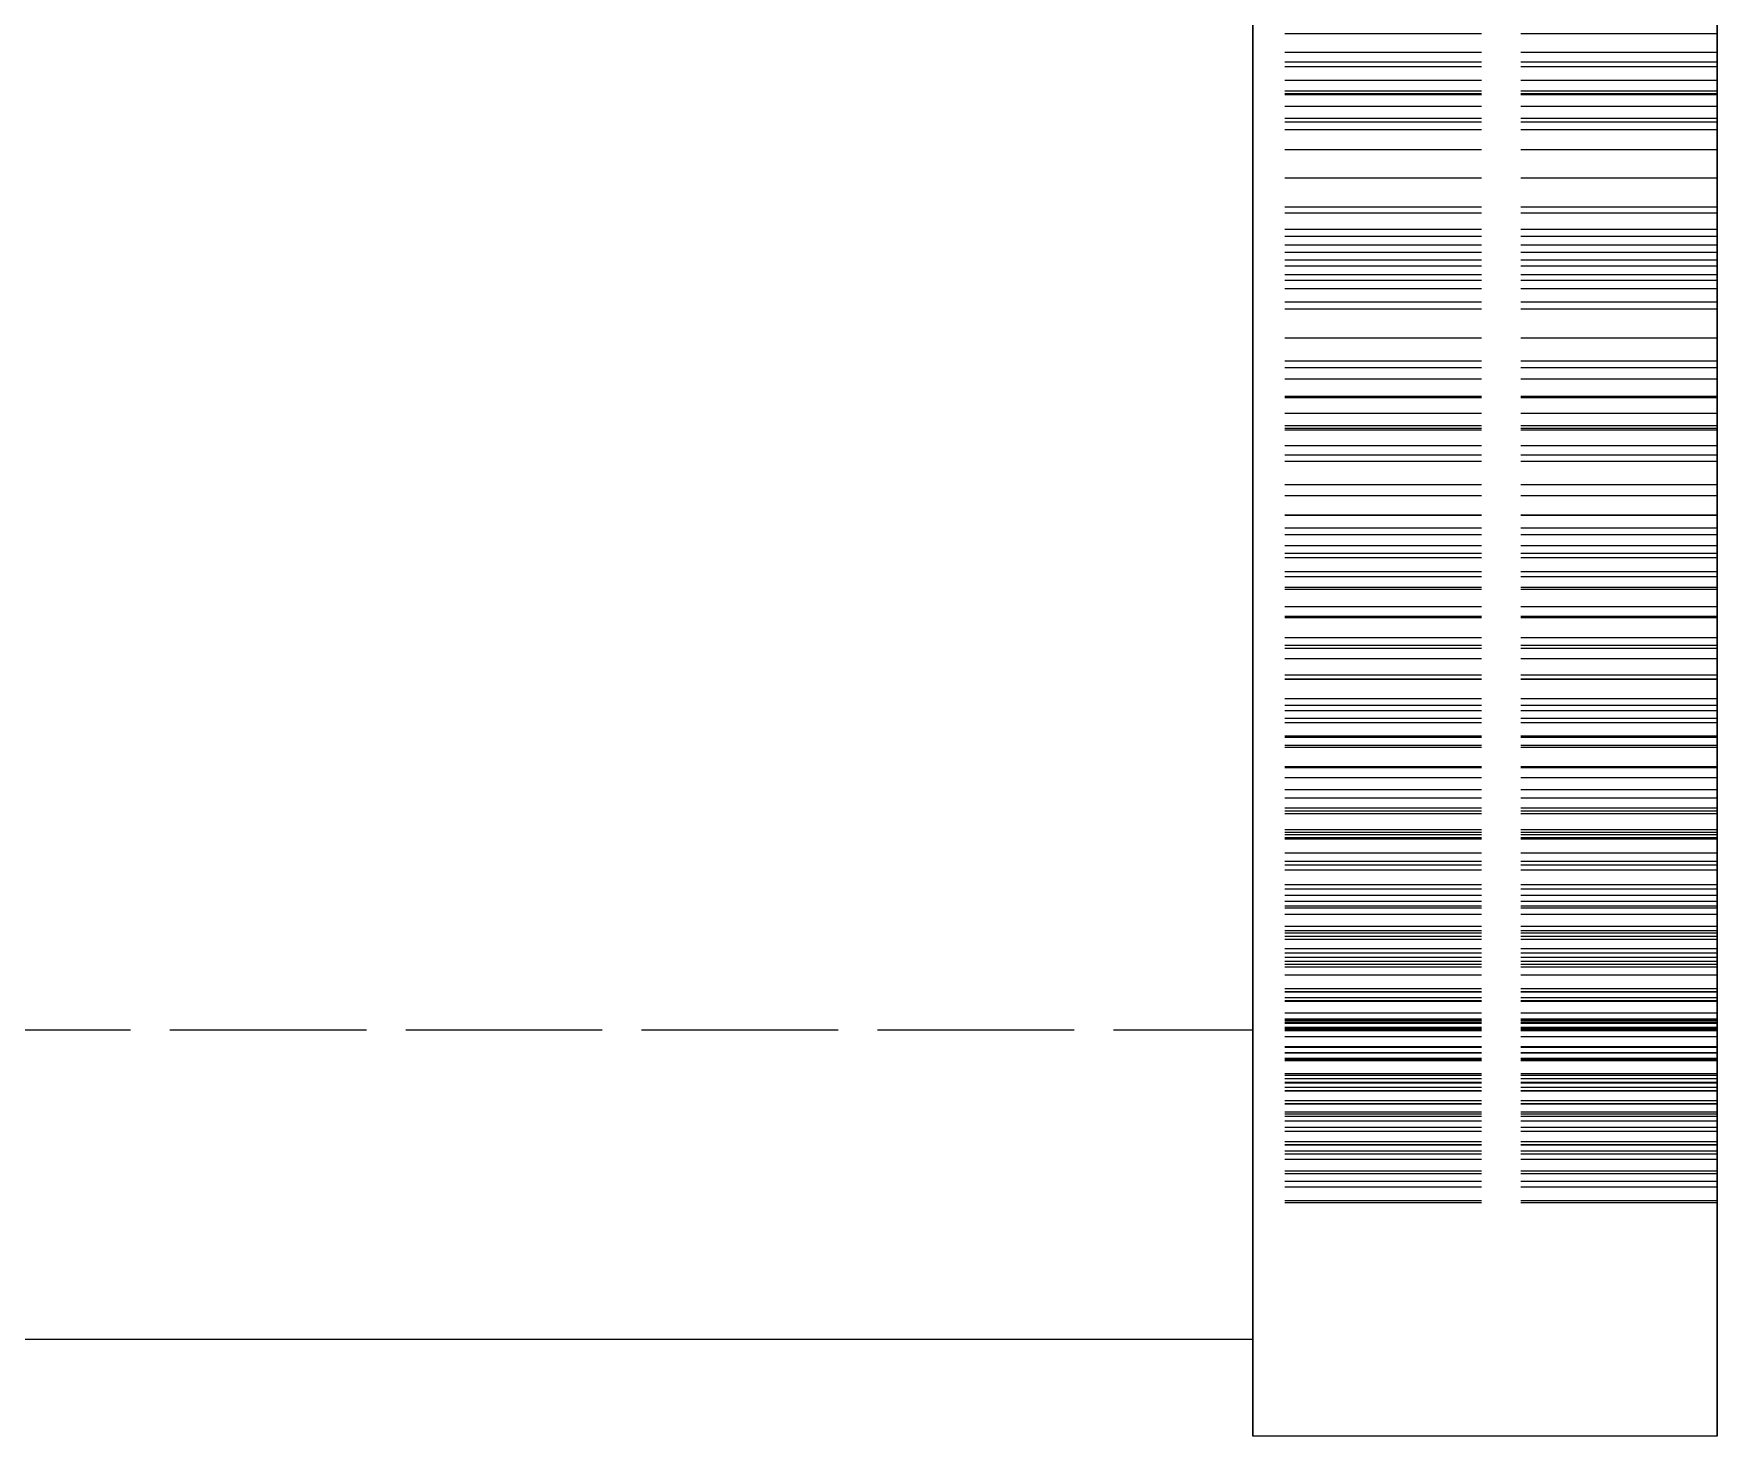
# Model space of a CAD drawing. Header units: millimetres. Extents: x -25 to 127, y -20 to 120.
# Drawn here: x 87.25 to 98.12, y -0.88 to 8.18 of the extents above; entities that cross this region are included whole.
import ezdxf

# ---------------------------------------------------------------- set-up
doc = ezdxf.new("R2010")
doc.units = ezdxf.units.MM
doc.linetypes.add('DASHED', pattern=[1.524, 1.27, -0.254])
doc.layers.add('HIDDEN', color=8, linetype='DASHED')
doc.layers.add('VISIBLE', color=7, linetype='CONTINUOUS')

msp = doc.modelspace()

# ---------------------------------------------------------------- linework, layer by layer
at = {"layer": 'HIDDEN'}
for points in [[(95.125, 17.81349), (95.125, 17.11508), (95.125, 16.41667), (95.125, 15.71825), (95.125, 15.01984), (95.125, 14.32143), (95.125, 13.62302), (95.125, 12.9246), (95.125, 12.22619), (95.125, 11.52778), (95.125, 10.82937), (95.125, 10.13095), (95.125, 9.43254), (95.125, 8.73413), (95.125, 8.03571), (95.125, 7.3373), (95.125, 6.63889), (95.125, 5.94048), (95.125, 5.24206), (95.125, 4.54365), (95.125, 3.84524), (95.125, 3.14683), (95.125, 2.44841), (95.125, 1.75)], [(95.125, 17.27381), (95.125, 16.5119), (95.125, 15.75), (95.125, 14.9881), (95.125, 14.22619), (95.125, 13.46429), (95.125, 12.70238), (95.125, 11.94048), (95.125, 11.17857), (95.125, 10.41667), (95.125, 9.65476), (95.125, 8.89286), (95.125, 8.13095), (95.125, 7.36905), (95.125, 6.60714), (95.125, 5.84524), (95.125, 5.08333), (95.125, 4.32143), (95.125, 3.55952), (95.125, 2.79762), (95.125, 2.03571), (95.125, 1.27381), (95.125, 0.5119), (95.125, -0.25)], [(95.125, -0.25), (95.125, 0.13095), (95.125, 0.5119), (95.125, 0.89286), (95.125, 1.27381), (95.125, 1.65476), (95.125, 2.03571), (95.125, 2.41667), (95.125, 2.79762), (95.125, 3.17857), (95.125, 3.55952), (95.125, 3.94048), (95.125, 4.32143), (95.125, 4.70238), (95.125, 5.08333), (95.125, 5.46429), (95.125, 5.84524), (95.125, 6.22619), (95.125, 6.60714), (95.125, 6.9881), (95.125, 7.36905), (95.125, 7.75), (95.125, 8.13095), (95.125, 8.5119)], [(95.125, 8.50595), (95.125, 7.72421), (95.125, 6.94246), (95.125, 6.16071), (95.125, 5.37897), (95.125, 4.59722), (95.125, 3.81548), (95.125, 3.03373), (95.125, 2.25198), (95.125, 1.47024), (95.125, 0.68849), (95.125, -0.09325), (95.125, -0.875)], [(98.125, 8.50595), (98.125, 7.72421), (98.125, 6.94246), (98.125, 6.16071), (98.125, 5.37897), (98.125, 4.59722), (98.125, 3.81548), (98.125, 3.03373), (98.125, 2.25198), (98.125, 1.47024), (98.125, 0.68849), (98.125, -0.09325), (98.125, -0.875)], [(95.125, 1.75), (95.125, 2.09921), (95.125, 2.44841), (95.125, 2.79762), (95.125, 3.14683), (95.125, 3.49603), (95.125, 3.84524), (95.125, 4.19444), (95.125, 4.54365), (95.125, 4.89286), (95.125, 5.24206), (95.125, 5.59127), (95.125, 5.94048), (95.125, 6.28968), (95.125, 6.63889), (95.125, 6.9881), (95.125, 7.3373), (95.125, 7.68651), (95.125, 8.03571), (95.125, 8.38492)], [(95.125, 8.18309), (95.125, 8.36389)], [(98.125, 8.18309), (98.125, 8.36389)], [(95.125, 8.18309), (95.125, 7.99873)], [(95.125, 7.99873), (95.125, 8.18309)], [(98.125, 8.18309), (95.125, 8.18309)], [(98.125, 8.18309), (98.125, 7.99873)], [(98.125, 7.99873), (98.125, 8.18309)], [(95.125, 7.96898), (95.125, 8.06261)], [(95.125, 8.06261), (95.125, 7.78772)], [(95.125, 7.78772), (95.125, 8.06261)], [(95.125, 8.06261), (95.125, 7.96898)], [(98.125, 8.06261), (95.125, 8.06261)], [(98.125, 8.06261), (95.125, 8.06261)], [(98.125, 7.96898), (98.125, 8.06261)], [(98.125, 8.06261), (98.125, 7.78772)], [(98.125, 7.78772), (98.125, 8.06261)], [(98.125, 8.06261), (98.125, 7.96898)], [(95.125, 7.99873), (95.125, 7.81096)], [(95.125, 7.81096), (95.125, 7.99873)], [(98.125, 7.99873), (95.125, 7.99873)], [(98.125, 7.99873), (95.125, 7.99873)], [(95.125, 7.87967), (95.125, 7.96898)], [(95.125, 7.96898), (95.125, 7.87967)], [(98.125, 7.96898), (95.125, 7.96898)], [(98.125, 7.96898), (95.125, 7.96898)], [(98.125, 7.99873), (98.125, 7.81096)], [(98.125, 7.81096), (98.125, 7.99873)], [(98.125, 7.87967), (98.125, 7.96898)], [(98.125, 7.96898), (98.125, 7.87967)], [(95.125, 7.79447), (95.125, 7.87967)], [(95.125, 7.87967), (95.125, 7.79447)], [(98.125, 7.87967), (95.125, 7.87967)], [(98.125, 7.87967), (95.125, 7.87967)], [(98.125, 7.79447), (98.125, 7.87967)], [(98.125, 7.87967), (98.125, 7.79447)], [(95.125, 7.81096), (95.125, 7.56199)], [(95.125, 7.56199), (95.125, 7.81096)], [(98.125, 7.81096), (95.125, 7.81096)], [(98.125, 7.81096), (95.125, 7.81096)], [(95.125, 7.71321), (95.125, 7.79447)], [(95.125, 7.79447), (95.125, 7.71321)], [(98.125, 7.79447), (95.125, 7.79447)], [(98.125, 7.79447), (95.125, 7.79447)], [(95.125, 7.78772), (95.125, 7.61245)], [(95.125, 7.61245), (95.125, 7.78772)], [(98.125, 7.78772), (95.125, 7.78772)], [(98.125, 7.78772), (95.125, 7.78772)], [(98.125, 7.81096), (98.125, 7.56199)], [(98.125, 7.56199), (98.125, 7.81096)], [(98.125, 7.71321), (98.125, 7.79447)], [(98.125, 7.79447), (98.125, 7.71321)], [(98.125, 7.78772), (98.125, 7.61245)], [(98.125, 7.61245), (98.125, 7.78772)], [(95.125, 7.63575), (95.125, 7.71321)], [(95.125, 7.71321), (95.125, 7.63575)], [(98.125, 7.71321), (95.125, 7.71321)], [(98.125, 7.71321), (95.125, 7.71321)], [(95.125, 7.56199), (95.125, 7.63575)], [(95.125, 7.63575), (95.125, 7.56199)], [(98.125, 7.63575), (95.125, 7.63575)], [(98.125, 7.63575), (95.125, 7.63575)], [(98.125, 7.63575), (98.125, 7.71321)], [(98.125, 7.71321), (98.125, 7.63575)], [(98.125, 7.56199), (98.125, 7.63575)], [(98.125, 7.63575), (98.125, 7.56199)], [(95.125, 7.61245), (95.125, 7.43319)], [(95.125, 7.43319), (95.125, 7.61245)], [(98.125, 7.61245), (95.125, 7.61245)], [(98.125, 7.61245), (95.125, 7.61245)], [(98.125, 7.56199), (95.125, 7.56199)], [(98.125, 7.56199), (95.125, 7.56199)], [(98.125, 7.61245), (98.125, 7.43319)], [(98.125, 7.43319), (98.125, 7.61245)], [(95.125, 7.43319), (95.125, 7.25021)], [(95.125, 7.25021), (95.125, 7.43319)], [(98.125, 7.43319), (95.125, 7.43319)], [(98.125, 7.43319), (95.125, 7.43319)], [(98.125, 7.43319), (98.125, 7.25021)], [(98.125, 7.25021), (98.125, 7.43319)], [(95.125, 7.25021), (95.125, 7.06374)], [(95.125, 7.06374), (95.125, 7.25021)], [(98.125, 7.25021), (95.125, 7.25021)], [(98.125, 7.25021), (95.125, 7.25021)], [(98.125, 7.25021), (98.125, 7.06374)], [(98.125, 7.06374), (98.125, 7.25021)], [(95.125, 7.06374), (95.125, 6.87397)], [(95.125, 6.87397), (95.125, 7.06374)], [(98.125, 7.06374), (95.125, 7.06374)], [(98.125, 7.06374), (95.125, 7.06374)], [(95.125, 6.91948), (95.125, 7.02489)], [(95.125, 7.02489), (95.125, 6.77052)], [(95.125, 6.77052), (95.125, 7.02489)], [(95.125, 7.02489), (95.125, 6.91948)], [(98.125, 7.02489), (95.125, 7.02489)], [(98.125, 7.02489), (95.125, 7.02489)], [(98.125, 7.06374), (98.125, 6.87397)], [(98.125, 6.87397), (98.125, 7.06374)], [(98.125, 6.91948), (98.125, 7.02489)], [(98.125, 7.02489), (98.125, 6.77052)], [(98.125, 6.77052), (98.125, 7.02489)], [(98.125, 7.02489), (98.125, 6.91948)], [(95.125, 6.8181), (95.125, 6.91948)], [(95.125, 6.91948), (95.125, 6.8181)], [(98.125, 6.91948), (95.125, 6.91948)], [(98.125, 6.91948), (95.125, 6.91948)], [(95.125, 6.87397), (95.125, 6.68105)], [(95.125, 6.68105), (95.125, 6.87397)], [(98.125, 6.87397), (95.125, 6.87397)], [(98.125, 6.87397), (95.125, 6.87397)], [(98.125, 6.8181), (98.125, 6.91948)], [(98.125, 6.91948), (98.125, 6.8181)], [(98.125, 6.87397), (98.125, 6.68105)], [(98.125, 6.68105), (98.125, 6.87397)], [(95.125, 6.72054), (95.125, 6.8181)], [(95.125, 6.8181), (95.125, 6.72054)], [(98.125, 6.8181), (95.125, 6.8181)], [(98.125, 6.8181), (95.125, 6.8181)], [(95.125, 6.77052), (95.125, 6.58957)], [(95.125, 6.58957), (95.125, 6.77052)], [(98.125, 6.77052), (95.125, 6.77052)], [(98.125, 6.77052), (95.125, 6.77052)], [(98.125, 6.72054), (98.125, 6.8181)], [(98.125, 6.8181), (98.125, 6.72054)], [(98.125, 6.77052), (98.125, 6.58957)], [(98.125, 6.58957), (98.125, 6.77052)], [(95.125, 6.62665), (95.125, 6.72054)], [(95.125, 6.72054), (95.125, 6.62665)], [(98.125, 6.72054), (95.125, 6.72054)], [(98.125, 6.72054), (95.125, 6.72054)], [(95.125, 6.68105), (95.125, 6.44946)], [(95.125, 6.44946), (95.125, 6.68105)], [(98.125, 6.68105), (95.125, 6.68105)], [(98.125, 6.68105), (95.125, 6.68105)], [(98.125, 6.62665), (98.125, 6.72054)], [(98.125, 6.72054), (98.125, 6.62665)], [(98.125, 6.68105), (98.125, 6.44946)], [(98.125, 6.44946), (98.125, 6.68105)], [(95.125, 6.53632), (95.125, 6.62665)], [(95.125, 6.62665), (95.125, 6.53632)], [(98.125, 6.62665), (95.125, 6.62665)], [(98.125, 6.62665), (95.125, 6.62665)], [(95.125, 6.58957), (95.125, 6.40495)], [(95.125, 6.40495), (95.125, 6.58957)], [(98.125, 6.58957), (95.125, 6.58957)], [(98.125, 6.58957), (95.125, 6.58957)], [(95.125, 6.44946), (95.125, 6.53632)], [(95.125, 6.53632), (95.125, 6.44946)], [(98.125, 6.53632), (95.125, 6.53632)], [(98.125, 6.53632), (95.125, 6.53632)], [(98.125, 6.53632), (98.125, 6.62665)], [(98.125, 6.62665), (98.125, 6.53632)], [(98.125, 6.58957), (98.125, 6.40495)], [(98.125, 6.40495), (98.125, 6.58957)], [(98.125, 6.44946), (98.125, 6.53632)], [(98.125, 6.53632), (98.125, 6.44946)], [(98.125, 6.44946), (95.125, 6.44946)], [(98.125, 6.44946), (95.125, 6.44946)], [(95.125, 6.40495), (95.125, 6.21692)], [(95.125, 6.21692), (95.125, 6.40495)], [(98.125, 6.40495), (95.125, 6.40495)], [(98.125, 6.40495), (95.125, 6.40495)], [(98.125, 6.40495), (98.125, 6.21692)], [(98.125, 6.21692), (98.125, 6.40495)], [(95.125, 6.21692), (95.125, 6.02568)], [(95.125, 6.02568), (95.125, 6.21692)], [(98.125, 6.21692), (95.125, 6.21692)], [(98.125, 6.21692), (95.125, 6.21692)], [(98.125, 6.21692), (98.125, 6.02568)], [(98.125, 6.02568), (98.125, 6.21692)], [(95.125, 5.95197), (95.125, 6.06865)], [(95.125, 6.06865), (95.125, 5.83604)], [(95.125, 5.83604), (95.125, 6.06865)], [(95.125, 6.06865), (95.125, 5.95197)], [(98.125, 6.06865), (95.125, 6.06865)], [(98.125, 6.06865), (95.125, 6.06865)], [(95.125, 6.02568), (95.125, 5.83143)], [(95.125, 5.83143), (95.125, 6.02568)], [(98.125, 6.02568), (95.125, 6.02568)], [(98.125, 6.02568), (95.125, 6.02568)], [(98.125, 5.95197), (98.125, 6.06865)], [(98.125, 6.06865), (98.125, 5.83604)], [(98.125, 5.83604), (98.125, 6.06865)], [(98.125, 6.06865), (98.125, 5.95197)], [(98.125, 6.02568), (98.125, 5.83143)], [(98.125, 5.83143), (98.125, 6.02568)], [(95.125, 5.83901), (95.125, 5.95197)], [(95.125, 5.95197), (95.125, 5.83901)], [(98.125, 5.95197), (95.125, 5.95197)], [(98.125, 5.95197), (95.125, 5.95197)], [(98.125, 5.83901), (98.125, 5.95197)], [(98.125, 5.95197), (98.125, 5.83901)], [(95.125, 5.72957), (95.125, 5.83901)], [(95.125, 5.83901), (95.125, 5.72957)], [(98.125, 5.83901), (95.125, 5.83901)], [(98.125, 5.83901), (95.125, 5.83901)], [(95.125, 5.83604), (95.125, 5.6503)], [(95.125, 5.6503), (95.125, 5.83604)], [(98.125, 5.83604), (95.125, 5.83604)], [(98.125, 5.83604), (95.125, 5.83604)], [(95.125, 5.83143), (95.125, 5.63431)], [(95.125, 5.63431), (95.125, 5.83143)], [(98.125, 5.83143), (95.125, 5.83143)], [(98.125, 5.83143), (95.125, 5.83143)], [(98.125, 5.72957), (98.125, 5.83901)], [(98.125, 5.83901), (98.125, 5.72957)], [(98.125, 5.83604), (98.125, 5.6503)], [(98.125, 5.6503), (98.125, 5.83604)], [(98.125, 5.83143), (98.125, 5.63431)], [(98.125, 5.63431), (98.125, 5.83143)], [(95.125, 5.62352), (95.125, 5.72957)], [(95.125, 5.72957), (95.125, 5.62352)], [(98.125, 5.72957), (95.125, 5.72957)], [(98.125, 5.72957), (95.125, 5.72957)], [(98.125, 5.62352), (98.125, 5.72957)], [(98.125, 5.72957), (98.125, 5.62352)], [(95.125, 5.6503), (95.125, 5.46122)], [(95.125, 5.46122), (95.125, 5.6503)], [(98.125, 5.6503), (95.125, 5.6503)], [(98.125, 5.6503), (95.125, 5.6503)], [(95.125, 5.63431), (95.125, 5.42122)], [(95.125, 5.42122), (95.125, 5.63431)], [(98.125, 5.63431), (95.125, 5.63431)], [(98.125, 5.63431), (95.125, 5.63431)], [(95.125, 5.52076), (95.125, 5.62352)], [(95.125, 5.62352), (95.125, 5.52076)], [(98.125, 5.62352), (95.125, 5.62352)], [(98.125, 5.62352), (95.125, 5.62352)], [(98.125, 5.6503), (98.125, 5.46122)], [(98.125, 5.46122), (98.125, 5.6503)], [(98.125, 5.63431), (98.125, 5.42122)], [(98.125, 5.42122), (98.125, 5.63431)], [(98.125, 5.52076), (98.125, 5.62352)], [(98.125, 5.62352), (98.125, 5.52076)], [(95.125, 5.42122), (95.125, 5.52076)], [(95.125, 5.52076), (95.125, 5.42122)], [(98.125, 5.52076), (95.125, 5.52076)], [(98.125, 5.52076), (95.125, 5.52076)], [(95.125, 5.46122), (95.125, 5.26904)], [(95.125, 5.26904), (95.125, 5.46122)], [(98.125, 5.46122), (95.125, 5.46122)], [(98.125, 5.46122), (95.125, 5.46122)], [(98.125, 5.42122), (98.125, 5.52076)], [(98.125, 5.52076), (98.125, 5.42122)], [(98.125, 5.46122), (98.125, 5.26904)], [(98.125, 5.26904), (98.125, 5.46122)], [(98.125, 5.42122), (95.125, 5.42122)], [(98.125, 5.42122), (95.125, 5.42122)], [(95.125, 5.26904), (95.125, 5.07398)], [(95.125, 5.07398), (95.125, 5.26904)], [(98.125, 5.26904), (95.125, 5.26904)], [(98.125, 5.26904), (95.125, 5.26904)], [(98.125, 5.26904), (98.125, 5.07398)], [(98.125, 5.07398), (98.125, 5.26904)], [(95.125, 5.07118), (95.125, 5.19855)], [(95.125, 5.19855), (95.125, 4.98884)], [(95.125, 4.98884), (95.125, 5.19855)], [(95.125, 5.19855), (95.125, 5.07118)], [(98.125, 5.19855), (95.125, 5.19855)], [(98.125, 5.19855), (95.125, 5.19855)], [(98.125, 5.07118), (98.125, 5.19855)], [(98.125, 5.19855), (98.125, 4.98884)], [(98.125, 4.98884), (98.125, 5.19855)], [(98.125, 5.19855), (98.125, 5.07118)], [(95.125, 5.07398), (95.125, 4.87619)], [(95.125, 4.87619), (95.125, 5.07398)], [(98.125, 5.07398), (95.125, 5.07398)], [(98.125, 5.07398), (95.125, 5.07398)], [(95.125, 4.94718), (95.125, 5.07118)], [(95.125, 5.07118), (95.125, 4.94718)], [(98.125, 5.07118), (95.125, 5.07118)], [(98.125, 5.07118), (95.125, 5.07118)], [(98.125, 5.07398), (98.125, 4.87619)], [(98.125, 4.87619), (98.125, 5.07398)], [(98.125, 4.94718), (98.125, 5.07118)], [(98.125, 5.07118), (98.125, 4.94718)], [(95.125, 4.98884), (95.125, 4.7992)], [(95.125, 4.7992), (95.125, 4.98884)], [(98.125, 4.98884), (95.125, 4.98884)], [(98.125, 4.98884), (95.125, 4.98884)], [(95.125, 4.82639), (95.125, 4.94718)], [(95.125, 4.94718), (95.125, 4.82639)], [(98.125, 4.94718), (95.125, 4.94718)], [(98.125, 4.94718), (95.125, 4.94718)], [(98.125, 4.98884), (98.125, 4.7992)], [(98.125, 4.7992), (98.125, 4.98884)], [(98.125, 4.82639), (98.125, 4.94718)], [(98.125, 4.94718), (98.125, 4.82639)], [(95.125, 4.87619), (95.125, 4.67582)], [(95.125, 4.67582), (95.125, 4.87619)], [(98.125, 4.87619), (95.125, 4.87619)], [(98.125, 4.87619), (95.125, 4.87619)], [(95.125, 4.7087), (95.125, 4.82639)], [(95.125, 4.82639), (95.125, 4.7087)], [(98.125, 4.82639), (95.125, 4.82639)], [(98.125, 4.82639), (95.125, 4.82639)], [(95.125, 4.7992), (95.125, 4.60658)], [(95.125, 4.60658), (95.125, 4.7992)], [(98.125, 4.7992), (95.125, 4.7992)], [(98.125, 4.7992), (95.125, 4.7992)], [(98.125, 4.87619), (98.125, 4.67582)], [(98.125, 4.67582), (98.125, 4.87619)], [(98.125, 4.7087), (98.125, 4.82639)], [(98.125, 4.82639), (98.125, 4.7087)], [(98.125, 4.7992), (98.125, 4.60658)], [(98.125, 4.60658), (98.125, 4.7992)], [(95.125, 4.59402), (95.125, 4.7087)], [(95.125, 4.7087), (95.125, 4.59402)], [(98.125, 4.7087), (95.125, 4.7087)], [(98.125, 4.7087), (95.125, 4.7087)], [(98.125, 4.59402), (98.125, 4.7087)], [(98.125, 4.7087), (98.125, 4.59402)], [(95.125, 4.67582), (95.125, 4.48227)], [(95.125, 4.48227), (95.125, 4.67582)], [(98.125, 4.67582), (95.125, 4.67582)], [(98.125, 4.67582), (95.125, 4.67582)], [(95.125, 4.60658), (95.125, 4.4112)], [(95.125, 4.4112), (95.125, 4.60658)], [(98.125, 4.60658), (95.125, 4.60658)], [(98.125, 4.60658), (95.125, 4.60658)], [(95.125, 4.48227), (95.125, 4.59402)], [(95.125, 4.59402), (95.125, 4.48227)], [(98.125, 4.59402), (95.125, 4.59402)], [(98.125, 4.59402), (95.125, 4.59402)], [(98.125, 4.67582), (98.125, 4.48227)], [(98.125, 4.48227), (98.125, 4.67582)], [(98.125, 4.60658), (98.125, 4.4112)], [(98.125, 4.4112), (98.125, 4.60658)], [(98.125, 4.48227), (98.125, 4.59402)], [(98.125, 4.59402), (98.125, 4.48227)], [(98.125, 4.48227), (95.125, 4.48227)], [(98.125, 4.48227), (95.125, 4.48227)], [(95.125, 4.28139), (95.125, 4.41883)], [(95.125, 4.41883), (95.125, 4.23305)], [(95.125, 4.23305), (95.125, 4.41883)], [(95.125, 4.41883), (95.125, 4.28139)], [(98.125, 4.41883), (95.125, 4.41883)], [(98.125, 4.41883), (95.125, 4.41883)], [(95.125, 4.4112), (95.125, 4.21326)], [(95.125, 4.21326), (95.125, 4.4112)], [(98.125, 4.4112), (95.125, 4.4112)], [(98.125, 4.4112), (95.125, 4.4112)], [(98.125, 4.28139), (98.125, 4.41883)], [(98.125, 4.41883), (98.125, 4.23305)], [(98.125, 4.23305), (98.125, 4.41883)], [(98.125, 4.41883), (98.125, 4.28139)], [(98.125, 4.4112), (98.125, 4.21326)], [(98.125, 4.21326), (98.125, 4.4112)], [(95.125, 4.14696), (95.125, 4.28139)], [(95.125, 4.28139), (95.125, 4.14696)], [(98.125, 4.28139), (95.125, 4.28139)], [(98.125, 4.28139), (95.125, 4.28139)], [(98.125, 4.14696), (98.125, 4.28139)], [(98.125, 4.28139), (98.125, 4.14696)], [(95.125, 4.23305), (95.125, 4.04044)], [(95.125, 4.04044), (95.125, 4.23305)], [(98.125, 4.23305), (95.125, 4.23305)], [(98.125, 4.23305), (95.125, 4.23305)], [(95.125, 4.21326), (95.125, 4.0129)], [(95.125, 4.0129), (95.125, 4.21326)], [(98.125, 4.21326), (95.125, 4.21326)], [(98.125, 4.21326), (95.125, 4.21326)], [(95.125, 4.01541), (95.125, 4.14696)], [(95.125, 4.14696), (95.125, 4.01541)], [(98.125, 4.14696), (95.125, 4.14696)], [(98.125, 4.14696), (95.125, 4.14696)], [(98.125, 4.23305), (98.125, 4.04044)], [(98.125, 4.04044), (98.125, 4.23305)], [(98.125, 4.21326), (98.125, 4.0129)], [(98.125, 4.0129), (98.125, 4.21326)], [(98.125, 4.01541), (98.125, 4.14696)], [(98.125, 4.14696), (98.125, 4.01541)], [(95.125, 4.04044), (95.125, 3.84521)], [(95.125, 3.84521), (95.125, 4.04044)], [(98.125, 4.04044), (95.125, 4.04044)], [(98.125, 4.04044), (95.125, 4.04044)], [(98.125, 4.04044), (98.125, 3.84521)], [(98.125, 3.84521), (98.125, 4.04044)], [(95.125, 3.88665), (95.125, 4.01541)], [(95.125, 4.01541), (95.125, 3.88665)], [(98.125, 4.01541), (95.125, 4.01541)], [(98.125, 4.01541), (95.125, 4.01541)], [(95.125, 4.0129), (95.125, 3.81025)], [(95.125, 3.81025), (95.125, 4.0129)], [(98.125, 4.0129), (95.125, 4.0129)], [(98.125, 4.0129), (95.125, 4.0129)], [(98.125, 3.88665), (98.125, 4.01541)], [(98.125, 4.01541), (98.125, 3.88665)], [(98.125, 4.0129), (98.125, 3.81025)], [(98.125, 3.81025), (98.125, 4.0129)], [(95.125, 3.76059), (95.125, 3.88665)], [(95.125, 3.88665), (95.125, 3.76059)], [(98.125, 3.88665), (95.125, 3.88665)], [(98.125, 3.88665), (95.125, 3.88665)], [(95.125, 3.84521), (95.125, 3.64758)], [(95.125, 3.64758), (95.125, 3.84521)], [(98.125, 3.84521), (95.125, 3.84521)], [(98.125, 3.84521), (95.125, 3.84521)], [(95.125, 3.81025), (95.125, 3.63719)], [(95.125, 3.63719), (95.125, 3.81025)], [(98.125, 3.81025), (95.125, 3.81025)], [(98.125, 3.81025), (95.125, 3.81025)], [(98.125, 3.76059), (98.125, 3.88665)], [(98.125, 3.88665), (98.125, 3.76059)], [(98.125, 3.84521), (98.125, 3.64758)], [(98.125, 3.64758), (98.125, 3.84521)], [(98.125, 3.81025), (98.125, 3.63719)], [(98.125, 3.63719), (98.125, 3.81025)], [(95.125, 3.63719), (95.125, 3.76059)], [(95.125, 3.76059), (95.125, 3.63719)], [(98.125, 3.76059), (95.125, 3.76059)], [(98.125, 3.76059), (95.125, 3.76059)], [(95.125, 3.58644), (95.125, 3.73329)], [(95.125, 3.73329), (95.125, 3.57233)], [(95.125, 3.57233), (95.125, 3.73329)], [(95.125, 3.73329), (95.125, 3.58644)], [(98.125, 3.73329), (95.125, 3.73329)], [(98.125, 3.73329), (95.125, 3.73329)], [(98.125, 3.63719), (98.125, 3.76059)], [(98.125, 3.76059), (98.125, 3.63719)], [(98.125, 3.58644), (98.125, 3.73329)], [(98.125, 3.73329), (98.125, 3.57233)], [(98.125, 3.57233), (98.125, 3.73329)], [(98.125, 3.73329), (98.125, 3.58644)], [(95.125, 3.64758), (95.125, 3.44772)], [(95.125, 3.44772), (95.125, 3.64758)], [(98.125, 3.64758), (95.125, 3.64758)], [(98.125, 3.64758), (95.125, 3.64758)], [(98.125, 3.63719), (95.125, 3.63719)], [(98.125, 3.63719), (95.125, 3.63719)], [(98.125, 3.64758), (98.125, 3.44772)], [(98.125, 3.44772), (98.125, 3.64758)], [(95.125, 3.44224), (95.125, 3.58644)], [(95.125, 3.58644), (95.125, 3.44224)], [(98.125, 3.58644), (95.125, 3.58644)], [(98.125, 3.58644), (95.125, 3.58644)], [(95.125, 3.57233), (95.125, 3.37769)], [(95.125, 3.37769), (95.125, 3.57233)], [(98.125, 3.57233), (95.125, 3.57233)], [(98.125, 3.57233), (95.125, 3.57233)], [(98.125, 3.44224), (98.125, 3.58644)], [(98.125, 3.58644), (98.125, 3.44224)], [(98.125, 3.57233), (98.125, 3.37769)], [(98.125, 3.37769), (98.125, 3.57233)], [(95.125, 3.44772), (95.125, 3.24576)], [(95.125, 3.24576), (95.125, 3.44772)], [(98.125, 3.44772), (95.125, 3.44772)], [(98.125, 3.44772), (95.125, 3.44772)], [(95.125, 3.30058), (95.125, 3.44224)], [(95.125, 3.44224), (95.125, 3.30058)], [(98.125, 3.44224), (95.125, 3.44224)], [(98.125, 3.44224), (95.125, 3.44224)], [(95.125, 3.37769), (95.125, 3.18082)], [(95.125, 3.18082), (95.125, 3.37769)], [(98.125, 3.37769), (95.125, 3.37769)], [(98.125, 3.37769), (95.125, 3.37769)], [(98.125, 3.44772), (98.125, 3.24576)], [(98.125, 3.24576), (98.125, 3.44772)], [(98.125, 3.30058), (98.125, 3.44224)], [(98.125, 3.44224), (98.125, 3.30058)], [(98.125, 3.37769), (98.125, 3.18082)], [(98.125, 3.18082), (98.125, 3.37769)], [(95.125, 3.16137), (95.125, 3.30058)], [(95.125, 3.30058), (95.125, 3.16137)], [(98.125, 3.30058), (95.125, 3.30058)], [(98.125, 3.30058), (95.125, 3.30058)], [(98.125, 3.16137), (98.125, 3.30058)], [(98.125, 3.30058), (98.125, 3.16137)], [(95.125, 3.24576), (95.125, 3.04183)], [(95.125, 3.04183), (95.125, 3.24576)], [(98.125, 3.24576), (95.125, 3.24576)], [(98.125, 3.24576), (95.125, 3.24576)], [(95.125, 3.18082), (95.125, 2.9819)], [(95.125, 2.9819), (95.125, 3.18082)], [(98.125, 3.18082), (95.125, 3.18082)], [(98.125, 3.18082), (95.125, 3.18082)], [(95.125, 3.02456), (95.125, 3.16137)], [(95.125, 3.16137), (95.125, 3.02456)], [(98.125, 3.16137), (95.125, 3.16137)], [(98.125, 3.16137), (95.125, 3.16137)], [(98.125, 3.24576), (98.125, 3.04183)], [(98.125, 3.04183), (98.125, 3.24576)], [(98.125, 3.18082), (98.125, 2.9819)], [(98.125, 2.9819), (98.125, 3.18082)], [(98.125, 3.02456), (98.125, 3.16137)], [(98.125, 3.16137), (98.125, 3.02456)], [(95.125, 2.98973), (95.125, 3.14527)], [(95.125, 3.14527), (95.125, 3.00992)], [(95.125, 3.00992), (95.125, 3.14527)], [(95.125, 3.14527), (95.125, 2.98973)], [(98.125, 3.14527), (95.125, 3.14527)], [(98.125, 3.14527), (95.125, 3.14527)], [(98.125, 2.98973), (98.125, 3.14527)], [(98.125, 3.14527), (98.125, 3.00992)], [(98.125, 3.00992), (98.125, 3.14527)], [(98.125, 3.14527), (98.125, 2.98973)], [(95.125, 3.04183), (95.125, 2.89011)], [(95.125, 2.89011), (95.125, 3.04183)], [(98.125, 3.04183), (95.125, 3.04183)], [(98.125, 3.04183), (95.125, 3.04183)], [(95.125, 2.89011), (95.125, 3.02456)], [(95.125, 3.02456), (95.125, 2.89011)], [(98.125, 3.02456), (95.125, 3.02456)], [(98.125, 3.02456), (95.125, 3.02456)], [(95.125, 3.00992), (95.125, 2.8142)], [(95.125, 2.8142), (95.125, 3.00992)], [(98.125, 3.00992), (95.125, 3.00992)], [(98.125, 3.00992), (95.125, 3.00992)], [(95.125, 2.83646), (95.125, 2.98973)], [(95.125, 2.98973), (95.125, 2.83646)], [(98.125, 2.98973), (95.125, 2.98973)], [(98.125, 2.98973), (95.125, 2.98973)], [(95.125, 2.9819), (95.125, 2.78109)], [(95.125, 2.78109), (95.125, 2.9819)], [(98.125, 2.9819), (95.125, 2.9819)], [(98.125, 2.9819), (95.125, 2.9819)], [(98.125, 3.04183), (98.125, 2.89011)], [(98.125, 2.89011), (98.125, 3.04183)], [(98.125, 2.89011), (98.125, 3.02456)], [(98.125, 3.02456), (98.125, 2.89011)], [(98.125, 3.00992), (98.125, 2.8142)], [(98.125, 2.8142), (98.125, 3.00992)], [(98.125, 2.83646), (98.125, 2.98973)], [(98.125, 2.98973), (98.125, 2.83646)], [(98.125, 2.9819), (98.125, 2.78109)], [(98.125, 2.78109), (98.125, 2.9819)], [(98.125, 2.89011), (95.125, 2.89011)], [(98.125, 2.89011), (95.125, 2.89011)], [(95.125, 2.68537), (95.125, 2.83646)], [(95.125, 2.83646), (95.125, 2.68537)], [(98.125, 2.83646), (95.125, 2.83646)], [(98.125, 2.83646), (95.125, 2.83646)], [(98.125, 2.68537), (98.125, 2.83646)], [(98.125, 2.83646), (98.125, 2.68537)], [(95.125, 2.8142), (95.125, 2.61663)], [(95.125, 2.61663), (95.125, 2.8142)], [(98.125, 2.8142), (95.125, 2.8142)], [(98.125, 2.8142), (95.125, 2.8142)], [(95.125, 2.78109), (95.125, 2.57852)], [(95.125, 2.57852), (95.125, 2.78109)], [(98.125, 2.78109), (95.125, 2.78109)], [(98.125, 2.78109), (95.125, 2.78109)], [(98.125, 2.8142), (98.125, 2.61663)], [(98.125, 2.61663), (98.125, 2.8142)], [(98.125, 2.78109), (98.125, 2.57852)], [(98.125, 2.57852), (98.125, 2.78109)], [(95.125, 2.53639), (95.125, 2.68537)], [(95.125, 2.68537), (95.125, 2.53639)], [(98.125, 2.68537), (95.125, 2.68537)], [(98.125, 2.68537), (95.125, 2.68537)], [(95.125, 2.49417), (95.125, 2.65764)], [(95.125, 2.65764), (95.125, 2.54856)], [(95.125, 2.54856), (95.125, 2.65764)], [(95.125, 2.65764), (95.125, 2.49417)], [(98.125, 2.65764), (95.125, 2.65764)], [(98.125, 2.65764), (95.125, 2.65764)], [(95.125, 2.61663), (95.125, 2.4174)], [(95.125, 2.4174), (95.125, 2.61663)], [(98.125, 2.61663), (95.125, 2.61663)], [(98.125, 2.61663), (95.125, 2.61663)], [(98.125, 2.53639), (98.125, 2.68537)], [(98.125, 2.68537), (98.125, 2.53639)], [(98.125, 2.49417), (98.125, 2.65764)], [(98.125, 2.65764), (98.125, 2.54856)], [(98.125, 2.54856), (98.125, 2.65764)], [(98.125, 2.65764), (98.125, 2.49417)], [(98.125, 2.61663), (98.125, 2.4174)], [(98.125, 2.4174), (98.125, 2.61663)], [(95.125, 2.57852), (95.125, 2.3743)], [(95.125, 2.3743), (95.125, 2.57852)], [(98.125, 2.57852), (95.125, 2.57852)], [(98.125, 2.57852), (95.125, 2.57852)], [(95.125, 2.54856), (95.125, 2.3527)], [(95.125, 2.3527), (95.125, 2.54856)], [(98.125, 2.54856), (95.125, 2.54856)], [(98.125, 2.54856), (95.125, 2.54856)], [(95.125, 2.38949), (95.125, 2.53639)], [(95.125, 2.53639), (95.125, 2.38949)], [(98.125, 2.53639), (95.125, 2.53639)], [(98.125, 2.53639), (95.125, 2.53639)], [(98.125, 2.57852), (98.125, 2.3743)], [(98.125, 2.3743), (98.125, 2.57852)], [(98.125, 2.54856), (98.125, 2.3527)], [(98.125, 2.3527), (98.125, 2.54856)], [(98.125, 2.38949), (98.125, 2.53639)], [(98.125, 2.53639), (98.125, 2.38949)], [(95.125, 2.33257), (95.125, 2.49417)], [(95.125, 2.49417), (95.125, 2.33257)], [(98.125, 2.49417), (95.125, 2.49417)], [(98.125, 2.49417), (95.125, 2.49417)], [(95.125, 2.4174), (95.125, 2.21662)], [(95.125, 2.21662), (95.125, 2.4174)], [(98.125, 2.4174), (95.125, 2.4174)], [(98.125, 2.4174), (95.125, 2.4174)], [(98.125, 2.33257), (98.125, 2.49417)], [(98.125, 2.49417), (98.125, 2.33257)], [(98.125, 2.4174), (98.125, 2.21662)], [(98.125, 2.21662), (98.125, 2.4174)], [(95.125, 2.24465), (95.125, 2.38949)], [(95.125, 2.38949), (95.125, 2.24465)], [(98.125, 2.38949), (95.125, 2.38949)], [(98.125, 2.38949), (95.125, 2.38949)], [(95.125, 2.3743), (95.125, 2.24465)], [(95.125, 2.24465), (95.125, 2.3743)], [(98.125, 2.3743), (95.125, 2.3743)], [(98.125, 2.3743), (95.125, 2.3743)], [(95.125, 2.3527), (95.125, 2.15541)], [(95.125, 2.15541), (95.125, 2.3527)], [(98.125, 2.3527), (95.125, 2.3527)], [(98.125, 2.3527), (95.125, 2.3527)], [(95.125, 2.17278), (95.125, 2.33257)], [(95.125, 2.33257), (95.125, 2.17278)], [(98.125, 2.33257), (95.125, 2.33257)], [(98.125, 2.33257), (95.125, 2.33257)], [(98.125, 2.24465), (98.125, 2.38949)], [(98.125, 2.38949), (98.125, 2.24465)], [(98.125, 2.3743), (98.125, 2.24465)], [(98.125, 2.24465), (98.125, 2.3743)], [(98.125, 2.3527), (98.125, 2.15541)], [(98.125, 2.15541), (98.125, 2.3527)], [(98.125, 2.17278), (98.125, 2.33257)], [(98.125, 2.33257), (98.125, 2.17278)], [(95.125, 2.10216), (95.125, 2.27276)], [(95.125, 2.27276), (95.125, 2.19048)], [(95.125, 2.19048), (95.125, 2.27276)], [(95.125, 2.27276), (95.125, 2.10216)], [(98.125, 2.27276), (95.125, 2.27276)], [(98.125, 2.27276), (95.125, 2.27276)], [(98.125, 2.24465), (95.125, 2.24465)], [(98.125, 2.24465), (95.125, 2.24465)], [(95.125, 2.21662), (95.125, 2.01443)], [(95.125, 2.01443), (95.125, 2.21662)], [(98.125, 2.21662), (95.125, 2.21662)], [(98.125, 2.21662), (95.125, 2.21662)], [(95.125, 2.19048), (95.125, 1.99545)], [(95.125, 1.99545), (95.125, 2.19048)], [(98.125, 2.19048), (95.125, 2.19048)], [(98.125, 2.19048), (95.125, 2.19048)], [(98.125, 2.10216), (98.125, 2.27276)], [(98.125, 2.27276), (98.125, 2.19048)], [(98.125, 2.19048), (98.125, 2.27276)], [(98.125, 2.27276), (98.125, 2.10216)], [(98.125, 2.21662), (98.125, 2.01443)], [(98.125, 2.01443), (98.125, 2.21662)], [(98.125, 2.19048), (98.125, 1.99545)], [(98.125, 1.99545), (98.125, 2.19048)], [(95.125, 2.01477), (95.125, 2.17278)], [(95.125, 2.17278), (95.125, 2.01477)], [(98.125, 2.17278), (95.125, 2.17278)], [(98.125, 2.17278), (95.125, 2.17278)], [(95.125, 2.15541), (95.125, 1.95682)], [(95.125, 1.95682), (95.125, 2.15541)], [(98.125, 2.15541), (95.125, 2.15541)], [(98.125, 2.15541), (95.125, 2.15541)], [(95.125, 1.93302), (95.125, 2.10216)], [(95.125, 2.10216), (95.125, 1.93302)], [(98.125, 2.10216), (95.125, 2.10216)], [(98.125, 2.10216), (95.125, 2.10216)], [(98.125, 2.01477), (98.125, 2.17278)], [(98.125, 2.17278), (98.125, 2.01477)], [(98.125, 2.15541), (98.125, 1.95682)], [(98.125, 1.95682), (98.125, 2.15541)], [(98.125, 1.93302), (98.125, 2.10216)], [(98.125, 2.10216), (98.125, 1.93302)], [(95.125, 1.8585), (95.125, 2.01477)], [(95.125, 2.01477), (95.125, 1.8585)], [(98.125, 2.01477), (95.125, 2.01477)], [(98.125, 2.01477), (95.125, 2.01477)], [(95.125, 2.01443), (95.125, 1.81091)], [(95.125, 1.81091), (95.125, 2.01443)], [(98.125, 2.01443), (95.125, 2.01443)], [(98.125, 2.01443), (95.125, 2.01443)], [(95.125, 1.99545), (95.125, 1.79939)], [(95.125, 1.79939), (95.125, 1.99545)], [(98.125, 1.99545), (95.125, 1.99545)], [(98.125, 1.99545), (95.125, 1.99545)], [(95.125, 1.81561), (95.125, 1.99252)], [(95.125, 1.99252), (95.125, 1.93745)], [(95.125, 1.93745), (95.125, 1.99252)], [(95.125, 1.99252), (95.125, 1.81561)], [(98.125, 1.99252), (95.125, 1.99252)], [(98.125, 1.99252), (95.125, 1.99252)], [(98.125, 1.8585), (98.125, 2.01477)], [(98.125, 2.01477), (98.125, 1.8585)], [(98.125, 2.01443), (98.125, 1.81091)], [(98.125, 1.81091), (98.125, 2.01443)], [(98.125, 1.99545), (98.125, 1.79939)], [(98.125, 1.79939), (98.125, 1.99545)], [(98.125, 1.81561), (98.125, 1.99252)], [(98.125, 1.99252), (98.125, 1.93745)], [(98.125, 1.93745), (98.125, 1.99252)], [(98.125, 1.99252), (98.125, 1.81561)], [(95.125, 1.95682), (95.125, 1.75706)], [(95.125, 1.75706), (95.125, 1.95682)], [(98.125, 1.95682), (95.125, 1.95682)], [(98.125, 1.95682), (95.125, 1.95682)], [(95.125, 1.93745), (95.125, 1.74418)], [(95.125, 1.74418), (95.125, 1.93745)], [(98.125, 1.93745), (95.125, 1.93745)], [(98.125, 1.93745), (95.125, 1.93745)], [(95.125, 1.76532), (95.125, 1.93302)], [(95.125, 1.93302), (95.125, 1.76532)], [(98.125, 1.93302), (95.125, 1.93302)], [(98.125, 1.93302), (95.125, 1.93302)], [(95.125, 1.70396), (95.125, 1.8585)], [(95.125, 1.8585), (95.125, 1.70396)], [(98.125, 1.8585), (95.125, 1.8585)], [(98.125, 1.8585), (95.125, 1.8585)], [(98.125, 1.95682), (98.125, 1.75706)], [(98.125, 1.75706), (98.125, 1.95682)], [(98.125, 1.93745), (98.125, 1.74418)], [(98.125, 1.74418), (98.125, 1.93745)], [(98.125, 1.76532), (98.125, 1.93302)], [(98.125, 1.93302), (98.125, 1.76532)], [(98.125, 1.70396), (98.125, 1.8585)], [(98.125, 1.8585), (98.125, 1.70396)], [(56.125, 1.75), (95.125, 1.75)], [(95.125, 1.63593), (95.125, 1.81828)], [(95.125, 1.81828), (95.125, 1.79068)], [(95.125, 1.79068), (95.125, 1.81828)], [(95.125, 1.81828), (95.125, 1.63593)], [(98.125, 1.81828), (95.125, 1.81828)], [(98.125, 1.81828), (95.125, 1.81828)], [(95.125, 1.63976), (95.125, 1.81561)], [(95.125, 1.81561), (95.125, 1.63976)], [(98.125, 1.81561), (95.125, 1.81561)], [(98.125, 1.81561), (95.125, 1.81561)], [(95.125, 1.81091), (95.125, 1.70396)], [(95.125, 1.70396), (95.125, 1.81091)], [(98.125, 1.81091), (95.125, 1.81091)], [(98.125, 1.81091), (95.125, 1.81091)], [(95.125, 1.79939), (95.125, 1.60242)], [(95.125, 1.60242), (95.125, 1.79939)], [(98.125, 1.79939), (95.125, 1.79939)], [(98.125, 1.79939), (95.125, 1.79939)], [(95.125, 1.79068), (95.125, 1.60013)], [(95.125, 1.60013), (95.125, 1.79068)], [(98.125, 1.79068), (95.125, 1.79068)], [(98.125, 1.79068), (95.125, 1.79068)], [(95.125, 1.59903), (95.125, 1.76532)], [(95.125, 1.76532), (95.125, 1.59903)], [(98.125, 1.76532), (95.125, 1.76532)], [(98.125, 1.76532), (95.125, 1.76532)], [(95.125, 1.75706), (95.125, 1.55623)], [(95.125, 1.55623), (95.125, 1.75706)], [(98.125, 1.75706), (95.125, 1.75706)], [(98.125, 1.75706), (95.125, 1.75706)], [(95.125, 1.56398), (95.125, 1.75089)], [(95.125, 1.75089), (95.125, 1.56398)], [(98.125, 1.75089), (95.125, 1.75089)], [(98.125, 1.75089), (95.125, 1.75089)], [(95.125, 1.74418), (95.125, 1.55031)], [(95.125, 1.55031), (95.125, 1.74418)], [(98.125, 1.74418), (95.125, 1.74418)], [(98.125, 1.74418), (95.125, 1.74418)], [(98.125, 1.63593), (98.125, 1.81828)], [(98.125, 1.81828), (98.125, 1.79068)], [(98.125, 1.79068), (98.125, 1.81828)], [(98.125, 1.81828), (98.125, 1.63593)], [(98.125, 1.63976), (98.125, 1.81561)], [(98.125, 1.81561), (98.125, 1.63976)], [(98.125, 1.81091), (98.125, 1.70396)], [(98.125, 1.70396), (98.125, 1.81091)], [(98.125, 1.79939), (98.125, 1.60242)], [(98.125, 1.60242), (98.125, 1.79939)], [(98.125, 1.79068), (98.125, 1.60013)], [(98.125, 1.60013), (98.125, 1.79068)], [(98.125, 1.59903), (98.125, 1.76532)], [(98.125, 1.76532), (98.125, 1.59903)], [(98.125, 1.75706), (98.125, 1.55623)], [(98.125, 1.55623), (98.125, 1.75706)], [(98.125, 1.56398), (98.125, 1.75089)], [(98.125, 1.75089), (98.125, 1.56398)], [(98.125, 1.74418), (98.125, 1.55031)], [(98.125, 1.55031), (98.125, 1.74418)], [(98.125, 1.70396), (95.125, 1.70396)], [(98.125, 1.70396), (95.125, 1.70396)], [(95.125, 1.46497), (95.125, 1.63976)], [(95.125, 1.63976), (95.125, 1.46497)], [(98.125, 1.63976), (95.125, 1.63976)], [(98.125, 1.63976), (95.125, 1.63976)], [(95.125, 1.45422), (95.125, 1.63593)], [(95.125, 1.63593), (95.125, 1.45422)], [(98.125, 1.63593), (95.125, 1.63593)], [(98.125, 1.63593), (95.125, 1.63593)], [(98.125, 1.46497), (98.125, 1.63976)], [(98.125, 1.63976), (98.125, 1.46497)], [(98.125, 1.45422), (98.125, 1.63593)], [(98.125, 1.63593), (98.125, 1.45422)], [(95.125, 1.60242), (95.125, 1.40465)], [(95.125, 1.40465), (95.125, 1.60242)], [(98.125, 1.60242), (95.125, 1.60242)], [(98.125, 1.60242), (95.125, 1.60242)], [(95.125, 1.60013), (95.125, 1.40939)], [(95.125, 1.40939), (95.125, 1.60013)], [(98.125, 1.60013), (95.125, 1.60013)], [(98.125, 1.60013), (95.125, 1.60013)], [(95.125, 1.43415), (95.125, 1.59903)], [(95.125, 1.59903), (95.125, 1.43415)], [(98.125, 1.59903), (95.125, 1.59903)], [(98.125, 1.59903), (95.125, 1.59903)], [(95.125, 1.37731), (95.125, 1.56398)], [(95.125, 1.56398), (95.125, 1.37731)], [(98.125, 1.56398), (95.125, 1.56398)], [(98.125, 1.56398), (95.125, 1.56398)], [(95.125, 1.55623), (95.125, 1.35441)], [(95.125, 1.35441), (95.125, 1.55623)], [(98.125, 1.55623), (95.125, 1.55623)], [(98.125, 1.55623), (95.125, 1.55623)], [(95.125, 1.55031), (95.125, 1.35592)], [(95.125, 1.35592), (95.125, 1.55031)], [(98.125, 1.55031), (95.125, 1.55031)], [(98.125, 1.55031), (95.125, 1.55031)], [(98.125, 1.60242), (98.125, 1.40465)], [(98.125, 1.40465), (98.125, 1.60242)], [(98.125, 1.60013), (98.125, 1.40939)], [(98.125, 1.40939), (98.125, 1.60013)], [(98.125, 1.43415), (98.125, 1.59903)], [(98.125, 1.59903), (98.125, 1.43415)], [(98.125, 1.37731), (98.125, 1.56398)], [(98.125, 1.56398), (98.125, 1.37731)], [(98.125, 1.55623), (98.125, 1.35441)], [(98.125, 1.35441), (98.125, 1.55623)], [(98.125, 1.55031), (98.125, 1.35592)], [(98.125, 1.35592), (98.125, 1.55031)], [(95.125, 1.29122), (95.125, 1.46497)], [(95.125, 1.46497), (95.125, 1.29122)], [(98.125, 1.46497), (95.125, 1.46497)], [(98.125, 1.46497), (95.125, 1.46497)], [(95.125, 1.27318), (95.125, 1.45422)], [(95.125, 1.45422), (95.125, 1.27318)], [(98.125, 1.45422), (95.125, 1.45422)], [(98.125, 1.45422), (95.125, 1.45422)], [(95.125, 1.27067), (95.125, 1.43415)], [(95.125, 1.43415), (95.125, 1.27067)], [(98.125, 1.43415), (95.125, 1.43415)], [(98.125, 1.43415), (95.125, 1.43415)], [(98.125, 1.29122), (98.125, 1.46497)], [(98.125, 1.46497), (98.125, 1.29122)], [(98.125, 1.27318), (98.125, 1.45422)], [(98.125, 1.45422), (98.125, 1.27318)], [(98.125, 1.27067), (98.125, 1.43415)], [(98.125, 1.43415), (98.125, 1.27067)], [(95.125, 1.40939), (95.125, 1.21853)], [(95.125, 1.21853), (95.125, 1.40939)], [(98.125, 1.40939), (95.125, 1.40939)], [(98.125, 1.40939), (95.125, 1.40939)], [(95.125, 1.40465), (95.125, 1.20615)], [(95.125, 1.20615), (95.125, 1.40465)], [(98.125, 1.40465), (95.125, 1.40465)], [(98.125, 1.40465), (95.125, 1.40465)], [(95.125, 1.1909), (95.125, 1.37731)], [(95.125, 1.37731), (95.125, 1.1909)], [(98.125, 1.37731), (95.125, 1.37731)], [(98.125, 1.37731), (95.125, 1.37731)], [(95.125, 1.35592), (95.125, 1.1611)], [(95.125, 1.1611), (95.125, 1.35592)], [(98.125, 1.35592), (95.125, 1.35592)], [(98.125, 1.35592), (95.125, 1.35592)], [(95.125, 1.35441), (95.125, 1.27067)], [(95.125, 1.27067), (95.125, 1.35441)], [(98.125, 1.35441), (95.125, 1.35441)], [(98.125, 1.35441), (95.125, 1.35441)], [(98.125, 1.40939), (98.125, 1.21853)], [(98.125, 1.21853), (98.125, 1.40939)], [(98.125, 1.40465), (98.125, 1.20615)], [(98.125, 1.20615), (98.125, 1.40465)], [(98.125, 1.1909), (98.125, 1.37731)], [(98.125, 1.37731), (98.125, 1.1909)], [(98.125, 1.35592), (98.125, 1.1611)], [(98.125, 1.1611), (98.125, 1.35592)], [(98.125, 1.35441), (98.125, 1.27067)], [(98.125, 1.27067), (98.125, 1.35441)], [(95.125, 1.11853), (95.125, 1.29122)], [(95.125, 1.29122), (95.125, 1.11853)], [(98.125, 1.29122), (95.125, 1.29122)], [(98.125, 1.29122), (95.125, 1.29122)], [(95.125, 1.09282), (95.125, 1.27318)], [(95.125, 1.27318), (95.125, 1.09282)], [(98.125, 1.27318), (95.125, 1.27318)], [(98.125, 1.27318), (95.125, 1.27318)], [(98.125, 1.27067), (95.125, 1.27067)], [(98.125, 1.27067), (95.125, 1.27067)], [(95.125, 1.21853), (95.125, 1.0276)], [(95.125, 1.0276), (95.125, 1.21853)], [(98.125, 1.21853), (95.125, 1.21853)], [(98.125, 1.21853), (95.125, 1.21853)], [(95.125, 1.20615), (95.125, 1.00701)], [(95.125, 1.00701), (95.125, 1.20615)], [(98.125, 1.20615), (95.125, 1.20615)], [(98.125, 1.20615), (95.125, 1.20615)], [(98.125, 1.11853), (98.125, 1.29122)], [(98.125, 1.29122), (98.125, 1.11853)], [(98.125, 1.09282), (98.125, 1.27318)], [(98.125, 1.27318), (98.125, 1.09282)], [(98.125, 1.21853), (98.125, 1.0276)], [(98.125, 1.0276), (98.125, 1.21853)], [(98.125, 1.20615), (98.125, 1.00701)], [(98.125, 1.00701), (98.125, 1.20615)], [(95.125, 1.0048), (95.125, 1.1909)], [(95.125, 1.1909), (95.125, 1.0048)], [(98.125, 1.1909), (95.125, 1.1909)], [(98.125, 1.1909), (95.125, 1.1909)], [(95.125, 1.1611), (95.125, 0.96591)], [(95.125, 0.96591), (95.125, 1.1611)], [(98.125, 1.1611), (95.125, 1.1611)], [(98.125, 1.1611), (95.125, 1.1611)], [(95.125, 0.94691), (95.125, 1.11853)], [(95.125, 1.11853), (95.125, 0.94691)], [(98.125, 1.11853), (95.125, 1.11853)], [(98.125, 1.11853), (95.125, 1.11853)], [(95.125, 0.91316), (95.125, 1.09282)], [(95.125, 1.09282), (95.125, 0.91316)], [(98.125, 1.09282), (95.125, 1.09282)], [(98.125, 1.09282), (95.125, 1.09282)], [(98.125, 1.0048), (98.125, 1.1909)], [(98.125, 1.1909), (98.125, 1.0048)], [(98.125, 1.1611), (98.125, 0.96591)], [(98.125, 0.96591), (98.125, 1.1611)], [(98.125, 0.94691), (98.125, 1.11853)], [(98.125, 1.11853), (98.125, 0.94691)], [(98.125, 0.91316), (98.125, 1.09282)], [(98.125, 1.09282), (98.125, 0.91316)], [(95.125, 1.0276), (95.125, 0.83666)], [(95.125, 0.83666), (95.125, 1.0276)], [(98.125, 1.0276), (95.125, 1.0276)], [(98.125, 1.0276), (95.125, 1.0276)], [(95.125, 1.00701), (95.125, 0.94691)], [(95.125, 0.94691), (95.125, 1.00701)], [(98.125, 1.00701), (95.125, 1.00701)], [(98.125, 1.00701), (95.125, 1.00701)], [(95.125, 0.81905), (95.125, 1.0048)], [(95.125, 1.0048), (95.125, 0.81905)], [(98.125, 1.0048), (95.125, 1.0048)], [(98.125, 1.0048), (95.125, 1.0048)], [(98.125, 1.0276), (98.125, 0.83666)], [(98.125, 0.83666), (98.125, 1.0276)], [(98.125, 1.00701), (98.125, 0.94691)], [(98.125, 0.94691), (98.125, 1.00701)], [(98.125, 0.81905), (98.125, 1.0048)], [(98.125, 1.0048), (98.125, 0.81905)], [(95.125, 0.96591), (95.125, 0.77041)], [(95.125, 0.77041), (95.125, 0.96591)], [(98.125, 0.96591), (95.125, 0.96591)], [(98.125, 0.96591), (95.125, 0.96591)], [(98.125, 0.94691), (95.125, 0.94691)], [(98.125, 0.94691), (95.125, 0.94691)], [(95.125, 0.73424), (95.125, 0.91316)], [(95.125, 0.91316), (95.125, 0.73424)], [(98.125, 0.91316), (95.125, 0.91316)], [(98.125, 0.91316), (95.125, 0.91316)], [(98.125, 0.96591), (98.125, 0.77041)], [(98.125, 0.77041), (98.125, 0.96591)], [(98.125, 0.73424), (98.125, 0.91316)], [(98.125, 0.91316), (98.125, 0.73424)], [(95.125, 0.83666), (95.125, 0.64577)], [(95.125, 0.64577), (95.125, 0.83666)], [(98.125, 0.83666), (95.125, 0.83666)], [(98.125, 0.83666), (95.125, 0.83666)], [(95.125, 0.63369), (95.125, 0.81905)], [(95.125, 0.81905), (95.125, 0.63369)], [(98.125, 0.81905), (95.125, 0.81905)], [(98.125, 0.81905), (95.125, 0.81905)], [(95.125, 0.77041), (95.125, 0.73424)], [(95.125, 0.73424), (95.125, 0.77041)], [(98.125, 0.77041), (95.125, 0.77041)], [(98.125, 0.77041), (95.125, 0.77041)], [(98.125, 0.83666), (98.125, 0.64577)], [(98.125, 0.64577), (98.125, 0.83666)], [(98.125, 0.63369), (98.125, 0.81905)], [(98.125, 0.81905), (98.125, 0.63369)], [(98.125, 0.77041), (98.125, 0.73424)], [(98.125, 0.73424), (98.125, 0.77041)], [(98.125, 0.73424), (95.125, 0.73424)], [(98.125, 0.73424), (95.125, 0.73424)], [(95.125, 0.64577), (95.125, 0.63369)], [(95.125, 0.63369), (95.125, 0.64577)], [(98.125, 0.64577), (95.125, 0.64577)], [(98.125, 0.64577), (95.125, 0.64577)], [(98.125, 0.63369), (95.125, 0.63369)], [(98.125, 0.63369), (95.125, 0.63369)], [(98.125, 0.64577), (98.125, 0.63369)], [(98.125, 0.63369), (98.125, 0.64577)]]:
    msp.add_lwpolyline(points, dxfattribs=at)
at = {"layer": 'VISIBLE'}
for points in [[(95.125, -0.875), (95.125, -0.48413), (95.125, -0.09325), (95.125, 0.29762), (95.125, 0.68849), (95.125, 1.07937), (95.125, 1.47024), (95.125, 1.86111), (95.125, 2.25198), (95.125, 2.64286), (95.125, 3.03373), (95.125, 3.4246), (95.125, 3.81548), (95.125, 4.20635), (95.125, 4.59722), (95.125, 4.9881), (95.125, 5.37897), (95.125, 5.76984), (95.125, 6.16071), (95.125, 6.55159), (95.125, 6.94246), (95.125, 7.33333), (95.125, 7.72421), (95.125, 8.11508), (95.125, 8.50595)], [(98.125, -0.875), (98.125, -0.48413), (98.125, -0.09325), (98.125, 0.29762), (98.125, 0.68849), (98.125, 1.07937), (98.125, 1.47024), (98.125, 1.86111), (98.125, 2.25198), (98.125, 2.64286), (98.125, 3.03373), (98.125, 3.4246), (98.125, 3.81548), (98.125, 4.20635), (98.125, 4.59722), (98.125, 4.9881), (98.125, 5.37897), (98.125, 5.76984), (98.125, 6.16071), (98.125, 6.55159), (98.125, 6.94246), (98.125, 7.33333), (98.125, 7.72421), (98.125, 8.11508), (98.125, 8.50595)], [(95.125, -0.25), (54.625, -0.25)], [(98.125, -0.875), (95.125, -0.875)]]:
    msp.add_lwpolyline(points, dxfattribs=at)

doc.saveas('drawing.dxf')
